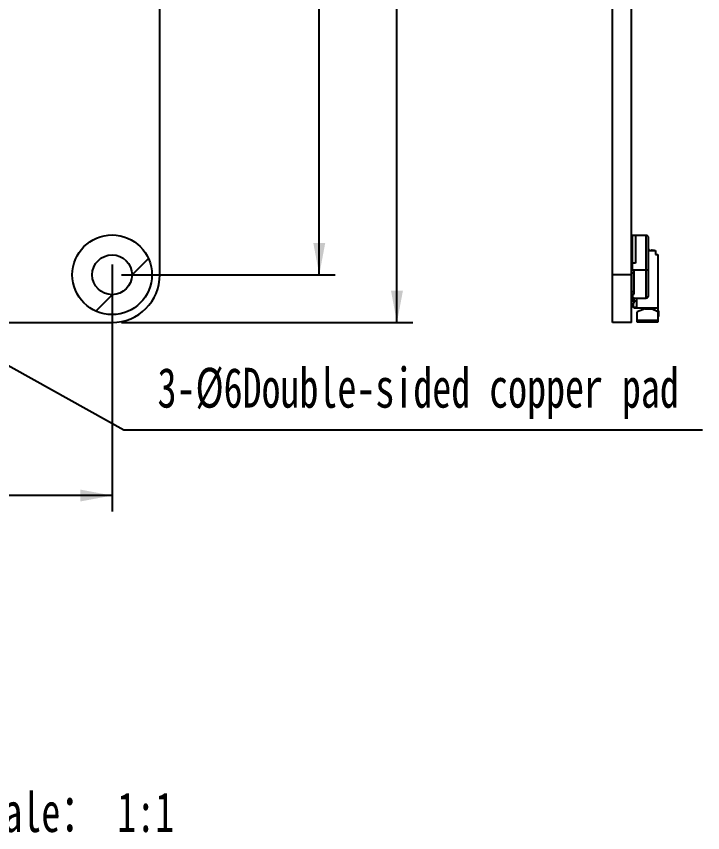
# Model space of a CAD drawing. Header units: millimetres. Extents: x 0 to 404, y 102 to 364.
# Drawn here: x 121 to 164, y 234.2 to 285.5 of the extents above; entities that cross this region are included whole.
import ezdxf

# ---------------------------------------------------------------- set-up
doc = ezdxf.new("R2010")
doc.units = ezdxf.units.MM
doc.header["$LTSCALE"] = 30.734
doc.header["$PDMODE"] = 3
doc.header["$PDSIZE"] = 0.3
doc.layers.get('0').update_dxf_attribs({"linetype": 'CONTINUOUS'})
doc.layers.get('Defpoints').update_dxf_attribs({"linetype": 'CONTINUOUS'})
doc.layers.add('02___PRT_ALL_AXES', color=7, linetype='CONTINUOUS')
doc.styles.get("Standard").update_dxf_attribs({"font": 'txt', "width": 0.7})
doc.dimstyles.new('DIMSTYLE_3', dxfattribs={"dimtxt": 2.5, "dimasz": 2, "dimexe": 1, "dimexo": 0.6, "dimtad": 1, "dimdsep": 46, "dimtxsty": 'STANDARD', "dimblk": '_FILLED', "dimblk1": '_FILLED', "dimblk2": '_FILLED', "dimcen": 0.09, "dimazin": 2, "dimtp": 0.01, "dimtm": 0.01, "dimtfac": 1, "dimtmove": 0, "dimatfit": 2, "dimldrblk": '_FILLED', "dimfxl": 1, "dimtolj": 1, "dimarcsym": 0})
doc.dimstyles.new('DIMSTYLE_4', dxfattribs={"dimtxt": 2.5, "dimasz": 2, "dimexe": 1, "dimexo": 0.6, "dimtad": 1, "dimdsep": 46, "dimtxsty": 'STANDARD', "dimblk": '_FILLED', "dimblk1": '_FILLED', "dimblk2": '_FILLED', "dimcen": 0.09, "dimazin": 2, "dimtp": 0.01, "dimtm": 0.01, "dimtfac": 1, "dimtofl": 0, "dimtmove": 0, "dimatfit": 3, "dimldrblk": '_FILLED', "dimfxl": 1, "dimtolj": 1, "dimarcsym": 0})

# ---------------------------------------------------------------- blocks, each defined once
blk = doc.blocks.new('_FILLED')
at = {"color": 0, "linetype": 'ByBlock'}
blk.add_solid([(0, 0), (-1, 0.1875), (-1, -0.1875)], dxfattribs=at)
blk = doc.blocks.new('*D5')
at = {"color": 0, "linetype": 'Continuous', "lineweight": -2, "transparency": 16777216}
for p, q in [((95.047, 277.672), (96.795, 276.7)), ((98.544, 275.728), (127.692, 259.525)), ((127.692, 259.525), (164.03, 259.525))]:
    blk.add_line(p, q, dxfattribs=at)
at = {"layer": 'Defpoints', "color": 0, "linetype": 'Continuous', "transparency": 16777216}
for p in [(93.299, 278.644), (98.544, 275.728)]:
    blk.add_point(p, dxfattribs=at)
at = {"color": 0, "linetype": 'Continuous', "lineweight": -2, "transparency": 16777216, "xscale": 2, "yscale": 2, "zscale": 2}
for p, rotation in [((93.299, 278.644), 150.9304794878532), ((98.544, 275.728), 330.9304794878532)]:
    blk.add_blockref('_FILLED', p, dxfattribs=dict(at, rotation=rotation))
at = {"color": 0, "linetype": 'Continuous', "transparency": 16777216, "insert": (146.174, 261.817), "char_height": 2.5, "attachment_point": 5, "line_spacing_factor": 0.9}
blk.add_mtext('\\A1;3-%%C6{\\fSimSun|b0|i0|c134|p2;Double-sided copper pad}', dxfattribs=at)
blk = doc.blocks.new('*D9')
at = {"color": 2, "linetype": 'Continuous', "transparency": 16777216}
for p, q in [((126.961, 269.916), (126.961, 254.407)), ((63.361, 268.666), (63.361, 254.407)), ((63.361, 255.407), (95.161, 255.407)), ((126.961, 255.407), (95.161, 255.407))]:
    blk.add_line(p, q, dxfattribs=at)
at = {"color": 2, "linetype": 'Continuous', "transparency": 16777216, "xscale": 2, "yscale": 2, "zscale": 2, "rotation": 180}
blk.add_blockref('_FILLED', (63.361, 255.407), dxfattribs=at)
at = {"color": 2, "linetype": 'Continuous', "transparency": 16777216, "xscale": 2, "yscale": 2, "zscale": 2}
blk.add_blockref('_FILLED', (126.961, 255.407), dxfattribs=at)
at = {"color": 2, "linetype": 'Continuous', "transparency": 16777216, "insert": (95.161, 258.532), "char_height": 2.5, "width": 7, "attachment_point": 2, "line_spacing_factor": 0.9}
blk.add_mtext('63.6', dxfattribs=at)
blk = doc.blocks.new('*D10')
at = {"color": 2, "linetype": 'Continuous', "transparency": 16777216}
for p, q in [((130.061, 326.266), (140.965, 326.266)), ((139.965, 326.266), (139.965, 297.766)), ((139.965, 269.266), (139.965, 297.766)), ((127.561, 269.266), (140.965, 269.266))]:
    blk.add_line(p, q, dxfattribs=at)
at = {"color": 2, "linetype": 'Continuous', "transparency": 16777216, "xscale": 2, "yscale": 2, "zscale": 2}
for p, rotation in [((139.965, 326.266), 90), ((139.965, 269.266), 270)]:
    blk.add_blockref('_FILLED', p, dxfattribs=dict(at, rotation=rotation))
at = {"color": 2, "linetype": 'Continuous', "transparency": 16777216, "insert": (136.84, 297.766), "char_height": 2.5, "width": 3.5, "attachment_point": 2, "rotation": 90, "line_spacing_factor": 0.9}
blk.add_mtext('57', dxfattribs=at)
blk = doc.blocks.new('*D26')
at = {"color": 2, "linetype": 'Continuous', "transparency": 16777216}
for p, q in [((130.061, 326.266), (145.841, 326.266)), ((144.841, 326.266), (144.841, 296.266)), ((144.841, 266.266), (144.841, 296.266)), ((127.561, 266.266), (145.841, 266.266))]:
    blk.add_line(p, q, dxfattribs=at)
at = {"color": 2, "linetype": 'Continuous', "transparency": 16777216, "xscale": 2, "yscale": 2, "zscale": 2}
for p, rotation in [((144.841, 326.266), 90), ((144.841, 266.266), 270)]:
    blk.add_blockref('_FILLED', p, dxfattribs=dict(at, rotation=rotation))
at = {"color": 2, "linetype": 'Continuous', "transparency": 16777216, "insert": (141.716, 298.278), "char_height": 2.5, "width": 3.5, "attachment_point": 2, "rotation": 90, "line_spacing_factor": 0.9}
blk.add_mtext('60', dxfattribs=at)

msp = doc.modelspace()

# ---------------------------------------------------------------- linework, layer by layer
at = {"color": 7, "linetype": 'Continuous'}
for p, q in [((158.37, 266.266), (158.37, 326.266)), ((159.57, 266.266), (159.57, 326.266)), ((129.961, 269.266), (129.961, 304.266)), ((159.57, 271.746), (160.52, 271.746)), ((159.62, 269.546), (159.62, 271.746)), ((159.82, 271.746), (159.82, 269.996)), ((160.47, 271.746), (160.47, 267.796)), ((160.62, 271.646), (160.52, 271.746)), ((160.62, 267.946), (160.62, 271.646)), ((160.64, 270.876), (160.62, 270.876)), ((160.62, 270.826), (160.653, 270.826)), ((160.62, 270.786), (161.07, 270.786)), ((160.87, 270.816), (161.015, 270.816)), ((161.015, 270.786), (161.015, 270.816)), ((161.07, 270.786), (161.07, 270.536)), ((161.07, 270.536), (161.22, 270.536)), ((161.22, 270.536), (161.22, 266.286)), ((159.82, 269.996), (159.62, 269.996)), ((159.57, 269.266), (158.37, 269.266)), ((160.62, 269.546), (159.57, 269.546)), ((159.57, 269.396), (159.69, 269.396)), ((159.69, 269.546), (159.69, 268.046)), ((159.74, 268.046), (159.74, 269.546)), ((159.69, 268.196), (159.57, 268.196)), ((159.57, 268.046), (159.74, 268.046)), ((159.62, 268.046), (159.62, 267.946)), ((159.72, 267.805), (159.72, 267.558)), ((159.77, 267.796), (160.47, 267.796)), ((159.83, 267.606), (159.89, 267.606)), ((159.89, 267.186), (159.89, 267.796)), ((159.69, 267.216), (159.69, 267.477)), ((159.89, 267.216), (159.69, 267.216)), ((159.72, 267.186), (159.72, 267.216)), ((159.72, 267.186), (161.22, 267.186)), ((160.42, 267.136), (159.92, 266.936)), ((160.42, 267.186), (160.42, 267.136)), ((160.42, 267.136), (160.82, 267.136)), ((160.451, 267.186), (160.451, 267.136)), ((160.578, 267.186), (160.578, 267.136)), ((160.678, 267.136), (160.678, 267.186)), ((160.804, 267.186), (160.804, 267.136)), ((161.22, 266.936), (160.82, 267.136)), ((160.904, 267.094), (160.904, 267.186)), ((161.03, 267.031), (161.03, 267.186)), ((159.92, 266.286), (159.92, 266.936)), ((161.22, 266.999), (161.25, 266.999)), ((161.22, 266.808), (161.25, 266.808)), ((161.22, 266.641), (161.25, 266.641)), ((161.25, 266.999), (161.25, 266.641)), ((63.361, 266.266), (126.961, 266.266)), ((159.57, 266.266), (158.37, 266.266)), ((159.92, 266.416), (161.22, 266.416)), ((161.22, 266.286), (159.92, 266.286))]:
    msp.add_line(p, q, dxfattribs=at)
at = {"color": 2, "linetype": 'Continuous'}
for p, q in [((128.211, 269.266), (129.24, 270.295)), ((125.933, 266.987), (126.961, 268.016))]:
    msp.add_line(p, q, dxfattribs=at)
at = {"color": 40, "linetype": 'Continuous'}
msp.add_line((159.67, 267.836), (159.67, 267.536), dxfattribs=at)
at = {"linetype": 'Continuous'}
for radius in [2.5, 1.25]:
    msp.add_circle((126.961, 269.266), radius, dxfattribs=at)
at = {"color": 7, "linetype": 'Continuous'}
for centre, radius, start, end in [((159.74, 271.446), 0.17, 180, 224.4368), ((160.74, 270.876), 0.1, 180, 244.9395), ((160.74, 270.876), 0.1, 294.6808, 304.3038), ((160.87, 270.686), 0.13, 90, 124.2992), ((126.961, 269.266), 3, 270, 360), ((159.77, 267.946), 0.15, 180, 270), ((159.82, 267.477), 0.13, 85.5883, 180), ((160.47, 267.946), 0.15, 270, 360)]:
    msp.add_arc(centre, radius, start, end, dxfattribs=at)
at = {"layer": '02___PRT_ALL_AXES', "linetype": 'Continuous'}
msp.add_circle((126.961, 269.266), 1.25, dxfattribs=at)

# ---------------------------------------------------------------- texts
at = {"color": 2, "linetype": 'Continuous', "insert": (111.806, 236.786), "char_height": 2.5, "width": 71.84756, "attachment_point": 1, "line_spacing_factor": 0.9}
msp.add_mtext('{\\fSimSun|b0|i0|c134|p2;View Scale：} 1:1', dxfattribs=at)

# ---------------------------------------------------------------- dimensions: what is measured, and where the dimension line sits
at = {"color": 2, "linetype": 'Continuous'}
for base, p2, picture, middle in [((139.965, 269.266), (126.961, 269.266), '*D10', (139.965, 297.766)), ((144.841, 266.266), (126.961, 266.266), '*D26', (144.841, 298.278))]:
    dim = msp.add_linear_dim(base=base, p1=(129.461, 326.266), p2=p2, angle=270, dimstyle='DIMSTYLE_4', dxfattribs=at)
    dim.commit()
    dim.dimension.update_dxf_attribs({"geometry": picture, "text_midpoint": middle, "dimtype": 160})
dim = msp.add_diameter_dim_2p(p1=(93.299, 278.644), p2=(98.544, 275.728), text='3-%%C<>{\\fSimSun|b0|i0|c134|p2;Double-sided copper pad}', dimstyle='DIMSTYLE_3', override={"dimtih": 1, "dimtoh": 1, "dimpost": '<>'}, dxfattribs=at)
dim.commit()
dim.dimension.update_dxf_attribs({"geometry": '*D5', "text_midpoint": (146.174, 259.525), "dimtype": 163})
dim = msp.add_linear_dim(base=(126.961, 255.407), p1=(63.361, 269.266), p2=(126.961, 270.516), dimstyle='DIMSTYLE_4', dxfattribs=at)
dim.commit()
dim.dimension.update_dxf_attribs({"geometry": '*D9', "text_midpoint": (95.161, 255.407), "dimtype": 160})

doc.saveas('drawing.dxf')
